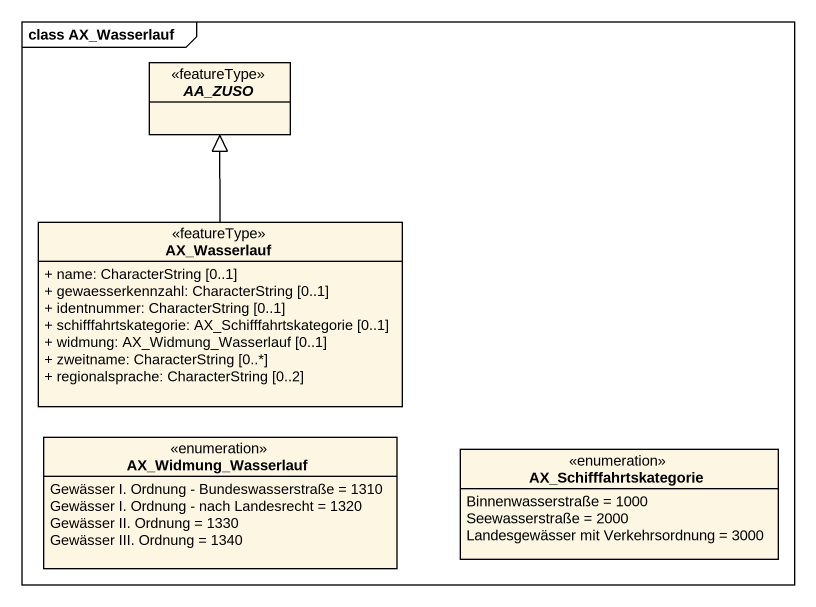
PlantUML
@startuml
mainframe class AX_Wasserlauf
hide circle
hide empty members
skinparam classAttributeIconSize 0
abstract class AA_ZUSO <<featureType>>
class AX_Wasserlauf <<featureType>> {
  + name: CharacterString [0..1]
  + gewaesserkennzahl: CharacterString [0..1]
  + identnummer: CharacterString [0..1]
  + schifffahrtskategorie: AX_Schifffahrtskategorie [0..1]
  + widmung: AX_Widmung_Wasserlauf [0..1]
  + zweitname: CharacterString [0..*]
  + regionalsprache: CharacterString [0..2]
}
enum AX_Widmung_Wasserlauf {
  Gewässer I. Ordnung - Bundeswasserstraße = 1310
  Gewässer I. Ordnung - nach Landesrecht = 1320
  Gewässer II. Ordnung = 1330
  Gewässer III. Ordnung = 1340
}
enum AX_Schifffahrtskategorie {
  Binnenwasserstraße = 1000
  Seewasserstraße = 2000
  Landesgewässer mit Verkehrsordnung = 3000
}
AX_Wasserlauf -up-|> AA_ZUSO
@enduml
